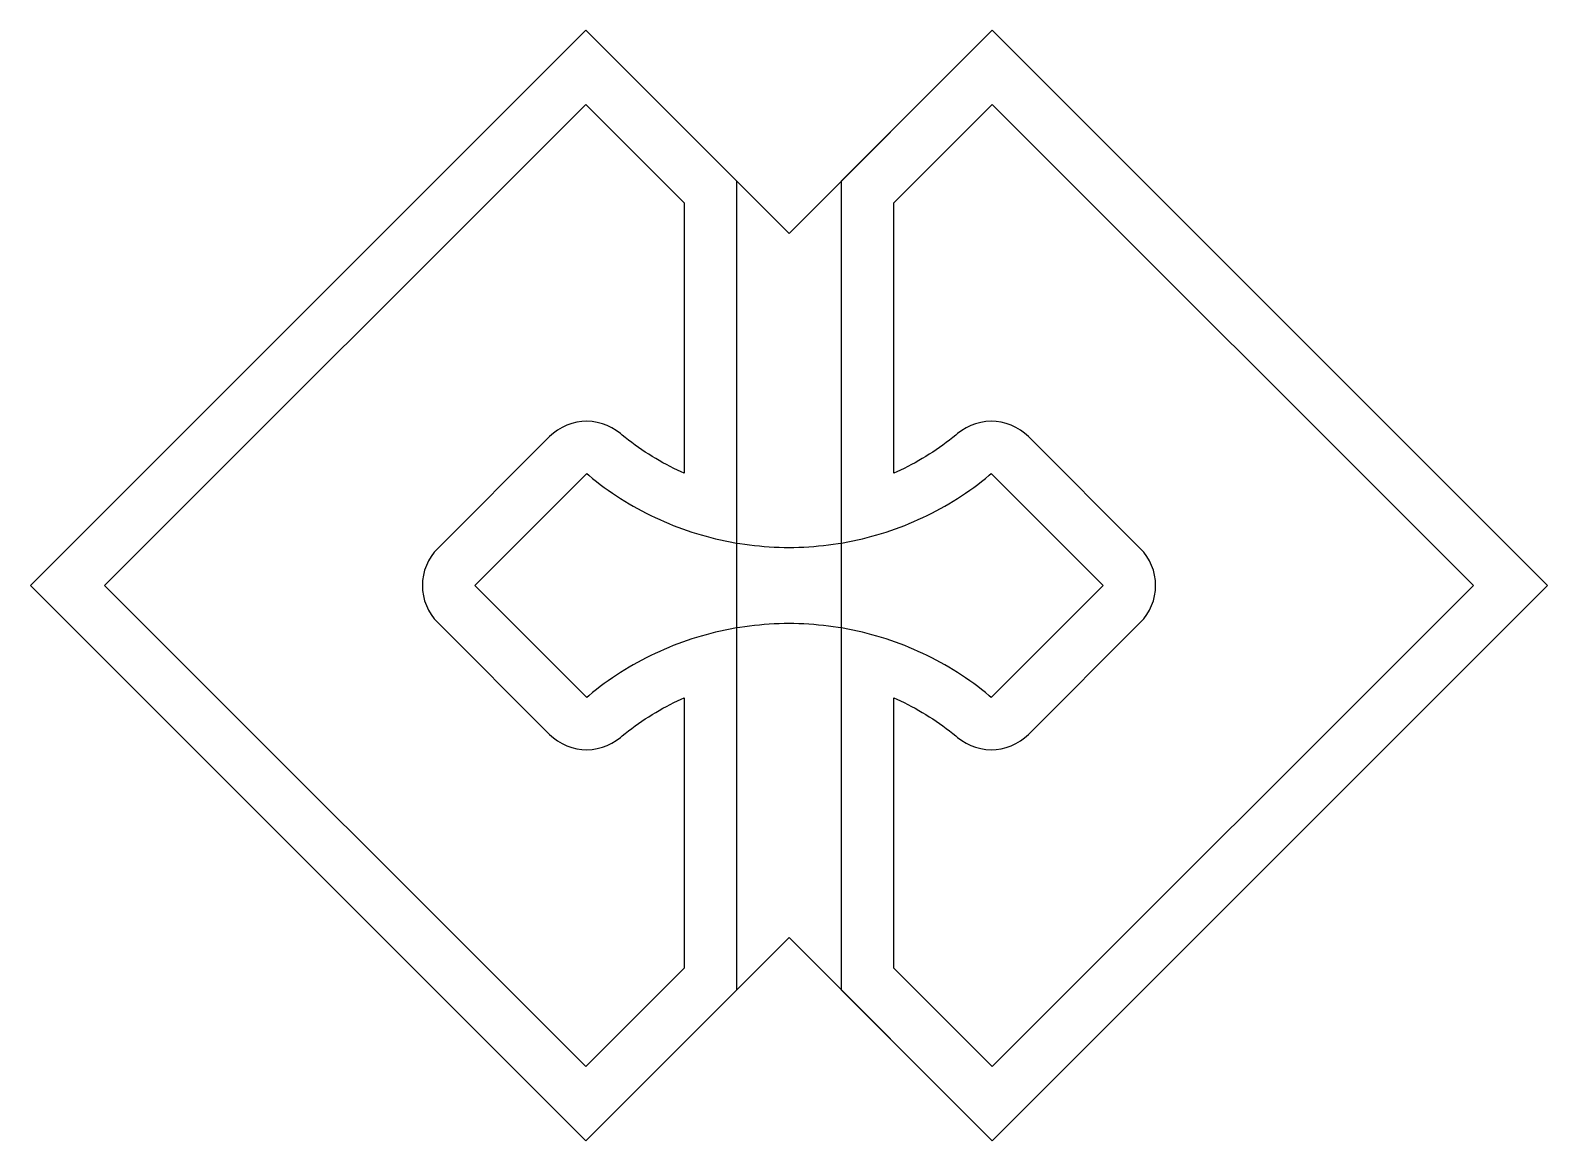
# Model space of a CAD drawing. Header units: metres. Extents: x -14.5 to 14.5, y -10.6 to 10.6.
import ezdxf

# ---------------------------------------------------------------- set-up
doc = ezdxf.new("R2010")
doc.units = ezdxf.units.M
for name, color, linetype in [('APERTURE', 7, 'Continuous'), ('CONTACTS', 7, 'Continuous'), ('IMPLANTS', 7, 'Continuous'), ('MESA', 7, 'Continuous')]:
    doc.layers.add(name, color=color, linetype=linetype)

msp = doc.modelspace()

# ---------------------------------------------------------------- linework, layer by layer
at = {"layer": 'APERTURE'}
msp.add_lwpolyline([(3.863, -2.137), (3.825, -2.105), (3.751, -2.045), (3.677, -1.987), (3.603, -1.93), (3.527, -1.874), (3.45, -1.819), (3.373, -1.765), (3.294, -1.713), (3.215, -1.662), (3.135, -1.612), (3.054, -1.563), (2.973, -1.516), (2.891, -1.47), (2.808, -1.425), (2.724, -1.382), (2.64, -1.34), (2.555, -1.299), (2.469, -1.26), (2.383, -1.221), (2.296, -1.185), (2.209, -1.149), (2.121, -1.115), (2.032, -1.083), (1.944, -1.051), (1.854, -1.022), (1.764, -0.993), (1.674, -0.966), (1.583, -0.941), (1.492, -0.916), (1.401, -0.894), (1.309, -0.872), (1.217, -0.853), (1.124, -0.834), (1.032, -0.817), (0.939, -0.802), (0.845, -0.788), (0.752, -0.775), (0.658, -0.764), (0.565, -0.755), (0.471, -0.746), (0.377, -0.74), (0.283, -0.735), (0.188, -0.731), (0.094, -0.729), (0, -0.728), (-0.094, -0.729), (-0.188, -0.731), (-0.283, -0.735), (-0.377, -0.74), (-0.471, -0.746), (-0.565, -0.755), (-0.658, -0.764), (-0.752, -0.775), (-0.845, -0.788), (-0.939, -0.802), (-1.032, -0.817), (-1.124, -0.834), (-1.217, -0.853), (-1.309, -0.872), (-1.401, -0.894), (-1.492, -0.916), (-1.583, -0.941), (-1.674, -0.966), (-1.764, -0.993), (-1.854, -1.022), (-1.944, -1.051), (-2.032, -1.083), (-2.121, -1.115), (-2.209, -1.149), (-2.296, -1.185), (-2.383, -1.221), (-2.469, -1.26), (-2.555, -1.299), (-2.64, -1.34), (-2.724, -1.382), (-2.808, -1.425), (-2.891, -1.47), (-2.973, -1.516), (-3.054, -1.563), (-3.135, -1.612), (-3.215, -1.662), (-3.294, -1.713), (-3.373, -1.765), (-3.45, -1.819), (-3.527, -1.874), (-3.603, -1.93), (-3.677, -1.987), (-3.751, -2.045), (-3.825, -2.105), (-3.863, -2.137), (-6, 0), (-3.863, 2.137), (-3.825, 2.105), (-3.751, 2.045), (-3.677, 1.987), (-3.603, 1.93), (-3.527, 1.874), (-3.45, 1.819), (-3.373, 1.765), (-3.294, 1.713), (-3.215, 1.662), (-3.135, 1.612), (-3.054, 1.563), (-2.973, 1.516), (-2.891, 1.47), (-2.808, 1.425), (-2.724, 1.382), (-2.64, 1.34), (-2.555, 1.299), (-2.469, 1.26), (-2.383, 1.221), (-2.296, 1.185), (-2.209, 1.149), (-2.121, 1.115), (-2.032, 1.083), (-1.944, 1.051), (-1.854, 1.022), (-1.764, 0.993), (-1.674, 0.966), (-1.583, 0.941), (-1.492, 0.916), (-1.401, 0.894), (-1.309, 0.872), (-1.217, 0.853), (-1.124, 0.834), (-1.032, 0.817), (-0.939, 0.802), (-0.845, 0.788), (-0.752, 0.775), (-0.658, 0.764), (-0.565, 0.755), (-0.471, 0.746), (-0.377, 0.74), (-0.283, 0.735), (-0.188, 0.731), (-0.094, 0.729), (0, 0.728), (0.094, 0.729), (0.188, 0.731), (0.283, 0.735), (0.377, 0.74), (0.471, 0.746), (0.565, 0.755), (0.658, 0.764), (0.752, 0.775), (0.845, 0.788), (0.939, 0.802), (1.032, 0.817), (1.124, 0.834), (1.217, 0.853), (1.309, 0.872), (1.401, 0.894), (1.492, 0.916), (1.583, 0.941), (1.674, 0.966), (1.764, 0.993), (1.854, 1.022), (1.944, 1.051), (2.032, 1.083), (2.121, 1.115), (2.209, 1.149), (2.296, 1.185), (2.383, 1.221), (2.469, 1.26), (2.555, 1.299), (2.64, 1.34), (2.724, 1.382), (2.808, 1.425), (2.891, 1.47), (2.973, 1.516), (3.054, 1.563), (3.135, 1.612), (3.215, 1.662), (3.294, 1.713), (3.373, 1.765), (3.45, 1.819), (3.527, 1.874), (3.603, 1.93), (3.677, 1.987), (3.751, 2.045), (3.825, 2.105), (3.863, 2.137), (6, 0)], close=True, dxfattribs=at)
at = {"layer": 'CONTACTS'}
for points in [[(-2, 2.145), (-2.058, 2.171), (-2.129, 2.204), (-2.2, 2.238), (-2.27, 2.273), (-2.34, 2.309), (-2.409, 2.346), (-2.477, 2.385), (-2.545, 2.424), (-2.612, 2.465), (-2.679, 2.506), (-2.745, 2.549), (-2.81, 2.593), (-2.875, 2.637), (-2.939, 2.683), (-3.002, 2.73), (-3.065, 2.777), (-3.126, 2.826), (-3.187, 2.875), (-3.219, 2.903), (-3.298, 2.962), (-3.383, 3.014), (-3.472, 3.057), (-3.564, 3.091), (-3.66, 3.116), (-3.758, 3.132), (-3.857, 3.137), (-3.955, 3.133), (-4.053, 3.119), (-4.149, 3.095), (-4.243, 3.062), (-4.332, 3.02), (-4.417, 2.969), (-4.497, 2.911), (-4.57, 2.844), (-6.707, 0.707), (-6.773, 0.634), (-6.831, 0.556), (-6.882, 0.471), (-6.924, 0.383), (-6.957, 0.29), (-6.981, 0.195), (-6.995, 0.098), (-7, 0), (-6.995, -0.098), (-6.981, -0.195), (-6.957, -0.29), (-6.924, -0.383), (-6.882, -0.471), (-6.831, -0.556), (-6.773, -0.634), (-6.707, -0.707), (-4.57, -2.844), (-4.497, -2.911), (-4.417, -2.969), (-4.332, -3.02), (-4.243, -3.062), (-4.149, -3.095), (-4.053, -3.119), (-3.955, -3.133), (-3.857, -3.137), (-3.758, -3.132), (-3.66, -3.116), (-3.564, -3.091), (-3.472, -3.057), (-3.383, -3.014), (-3.298, -2.962), (-3.219, -2.903), (-3.187, -2.875), (-3.126, -2.826), (-3.065, -2.777), (-3.002, -2.73), (-2.939, -2.683), (-2.875, -2.637), (-2.81, -2.593), (-2.745, -2.549), (-2.679, -2.506), (-2.612, -2.465), (-2.545, -2.424), (-2.477, -2.385), (-2.409, -2.346), (-2.34, -2.309), (-2.27, -2.273), (-2.2, -2.238), (-2.129, -2.204), (-2.058, -2.171), (-2, -2.145), (-2, -7.314), (-3.879, -9.192), (-13.071, 0), (-3.879, 9.192), (-2, 7.314)], [(3.879, -9.192), (2, -7.314), (2, -2.145), (2.058, -2.171), (2.129, -2.204), (2.2, -2.238), (2.27, -2.273), (2.34, -2.309), (2.409, -2.346), (2.477, -2.385), (2.545, -2.424), (2.612, -2.465), (2.679, -2.506), (2.745, -2.549), (2.81, -2.593), (2.875, -2.637), (2.939, -2.683), (3.002, -2.73), (3.065, -2.777), (3.126, -2.826), (3.187, -2.875), (3.219, -2.903), (3.298, -2.962), (3.383, -3.014), (3.472, -3.057), (3.564, -3.091), (3.66, -3.116), (3.758, -3.132), (3.857, -3.137), (3.955, -3.133), (4.053, -3.119), (4.149, -3.095), (4.243, -3.062), (4.332, -3.02), (4.417, -2.969), (4.497, -2.911), (4.57, -2.844), (6.707, -0.707), (6.773, -0.634), (6.831, -0.556), (6.882, -0.471), (6.924, -0.383), (6.957, -0.29), (6.981, -0.195), (6.995, -0.098), (7, 0), (6.995, 0.098), (6.981, 0.195), (6.957, 0.29), (6.924, 0.383), (6.882, 0.471), (6.831, 0.556), (6.773, 0.634), (6.707, 0.707), (4.57, 2.844), (4.497, 2.911), (4.417, 2.969), (4.332, 3.02), (4.243, 3.062), (4.149, 3.095), (4.053, 3.119), (3.955, 3.133), (3.857, 3.137), (3.758, 3.132), (3.66, 3.116), (3.564, 3.091), (3.472, 3.057), (3.383, 3.014), (3.298, 2.962), (3.219, 2.903), (3.187, 2.875), (3.126, 2.826), (3.065, 2.777), (3.002, 2.73), (2.939, 2.683), (2.875, 2.637), (2.81, 2.593), (2.745, 2.549), (2.679, 2.506), (2.612, 2.465), (2.545, 2.424), (2.477, 2.385), (2.409, 2.346), (2.34, 2.309), (2.27, 2.273), (2.2, 2.238), (2.129, 2.204), (2.058, 2.171), (2, 2.145), (2, 7.314), (3.879, 9.192), (13.071, 0)]]:
    msp.add_lwpolyline(points, close=True, dxfattribs=at)
at = {"layer": 'IMPLANTS'}
for points in [[(-14.485, 0), (-3.879, 10.607), (-1, 7.728), (-1, -7.728), (-3.879, -10.607)], [(3.879, 10.607), (14.485, 0), (3.879, -10.607), (1, -7.728), (1, 7.728)]]:
    msp.add_lwpolyline(points, close=True, dxfattribs=at)
at = {"layer": 'MESA'}
msp.add_lwpolyline([(-3.879, -10.607), (-14.485, 0), (-3.879, 10.607), (0, 6.728), (3.879, 10.607), (14.485, 0), (3.879, -10.607), (0, -6.728)], close=True, dxfattribs=at)

doc.saveas('drawing.dxf')
